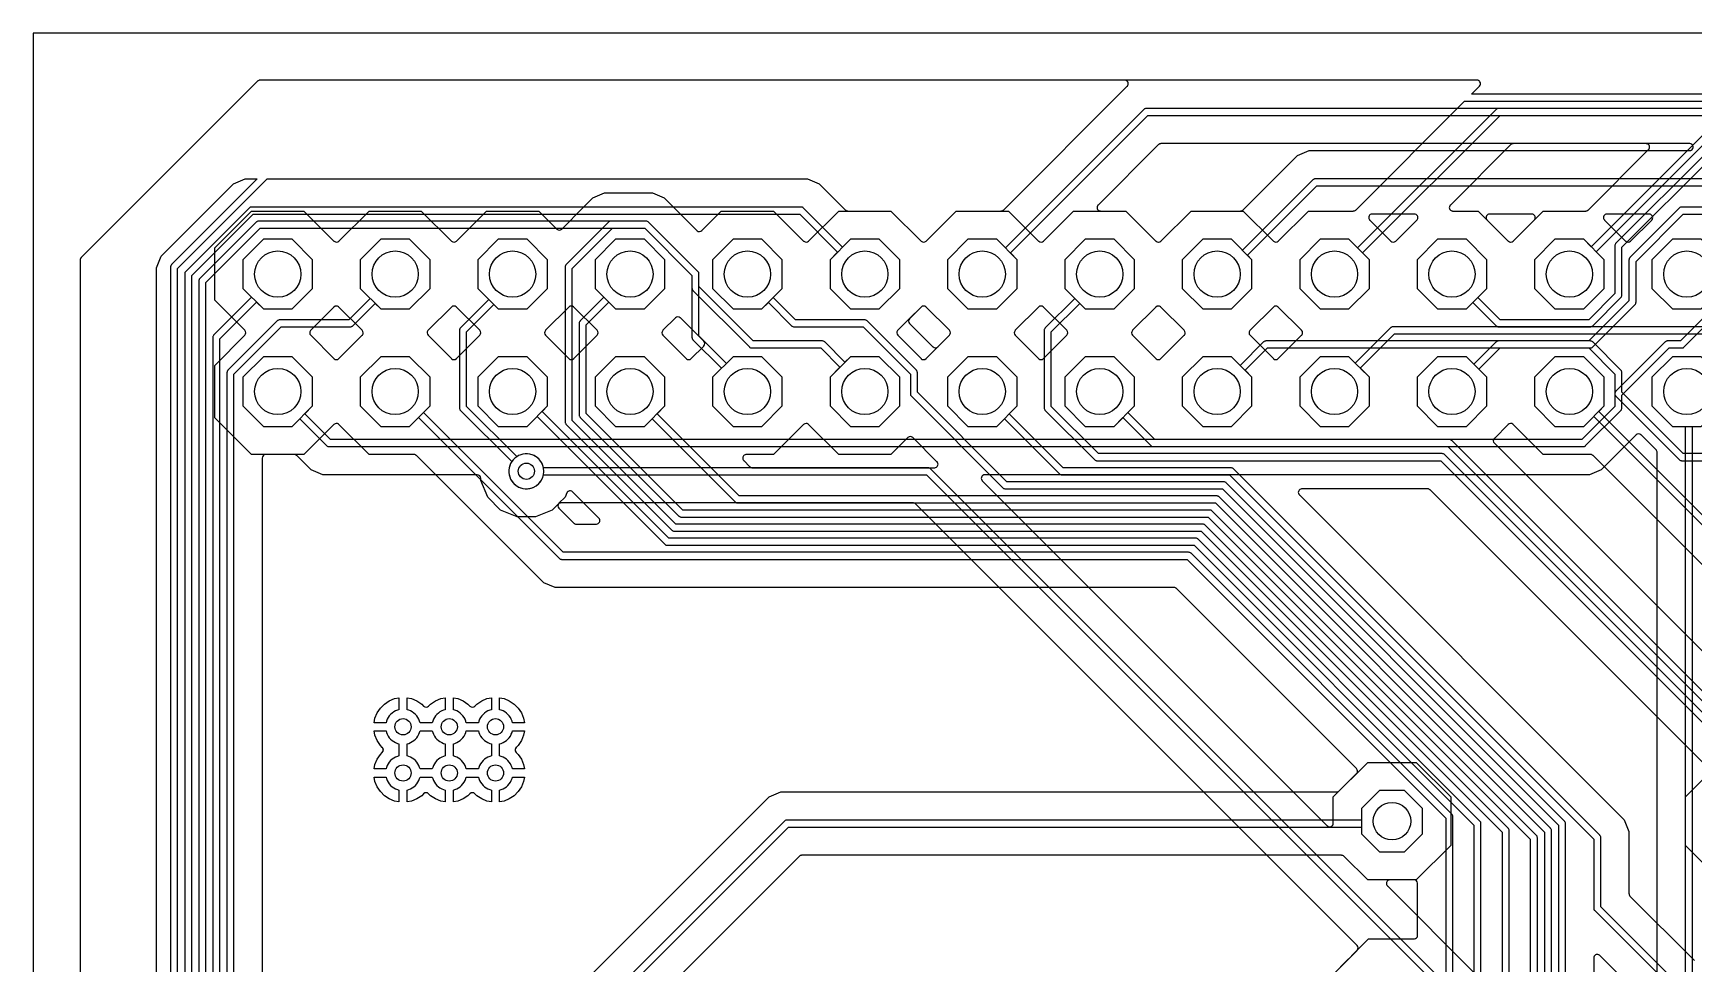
# Model space of a CAD drawing. Header units: millimetres. Extents: x 0 to 100, y 0 to 100.
# Drawn here: x 0 to 35.92, y 79.87 to 100 of the extents above; entities that cross this region are included whole.
import ezdxf

# ---------------------------------------------------------------- set-up
doc = ezdxf.new("R2010")
doc.units = ezdxf.units.MM

msp = doc.modelspace()

# ---------------------------------------------------------------- linework, layer by layer
at = {"layer": '16_copper'}
for points in [[(8.895, 76.464), (15.918, 83.487), (16.17, 83.591), (28.199, 83.591), (28.207, 83.593), (28.216, 83.593, 0.087654), (28.24, 83.604), (28.246, 83.608), (28.253, 83.614), (28.626, 83.987), (28.629, 83.991, 0.39257), (28.626, 84.095), (24.732, 87.989), (24.725, 87.994), (24.719, 87.999, 0.087651), (24.694, 88.009), (24.687, 88.01), (24.678, 88.011), (11.294, 88.011), (11.042, 88.115), (8.293, 90.864), (8.286, 90.869), (8.28, 90.875, 0.087651), (8.255, 90.885), (8.248, 90.885), (8.239, 90.886), (7.265, 90.886), (6.614, 91.538), (6.609, 91.541, 0.39257), (6.506, 91.538), (5.855, 90.886), (4.725, 90.886), (3.926, 91.685), (3.926, 92.815), (4.578, 93.466), (4.581, 93.471, 0.39257), (4.578, 93.574), (3.926, 94.225), (3.926, 95.355), (4.725, 96.154), (5.855, 96.154), (6.506, 95.502), (6.511, 95.499, 0.39257), (6.614, 95.502), (7.265, 96.154), (8.395, 96.154), (9.046, 95.502), (9.051, 95.499, 0.39257), (9.154, 95.502), (9.805, 96.154), (10.935, 96.154), (11.324, 95.764), (11.329, 95.761, 0.39257), (11.432, 95.764), (11.905, 96.237), (12.108, 96.441), (12.36, 96.545), (13.395, 96.545), (13.647, 96.441), (14.356, 95.732), (14.361, 95.729, 0.39257), (14.464, 95.732), (14.885, 96.154), (16.015, 96.154), (16.666, 95.502), (16.671, 95.499, 0.39257), (16.774, 95.502), (17.425, 96.154), (18.555, 96.154), (19.206, 95.502), (19.211, 95.499, 0.39257), (19.314, 95.502), (19.965, 96.154), (20.933, 96.154), (20.942, 96.155), (20.95, 96.155, 0.087654), (20.975, 96.166), (20.98, 96.171), (20.987, 96.176), (23.665, 98.854), (23.667, 98.856), (23.669, 98.858, 0.54841), (23.632, 98.981), (23.623, 98.982), (23.616, 98.984, 0.01577), (23.611, 98.984), (4.908, 98.984), (4.899, 98.983), (4.891, 98.982, 0.087654), (4.866, 98.972), (4.861, 98.967), (4.854, 98.962), (1.038, 95.146), (1.037, 95.144), (1.035, 95.142), (1.032, 95.138), (1.028, 95.133, 0.01577), (1.025, 95.129), (1.024, 95.125), (1.023, 95.124), (1.022, 95.12), (1.019, 95.113, 0.015767), (1.018, 95.108), (1.017, 95.104), (1.017, 95.103), (1.017, 95.1), (1.016, 95.092), (1.016, 49.908)], [(91.44, 98.374), (24.079, 98.374), (24.071, 98.373), (24.062, 98.372, 0.087654), (24.038, 98.362), (24.032, 98.357), (24.025, 98.352), (21.03, 95.356), (20.842, 95.544), (20.218, 95.544), (19.776, 95.102), (19.776, 94.478), (20.218, 94.036), (20.842, 94.036), (21.284, 94.478), (21.284, 95.102), (21.138, 95.249), (24.111, 98.222), (91.408, 98.222)], [(31.928, 64.497), (31.928, 82.753), (31.927, 82.762), (31.926, 82.77, 0.087654), (31.916, 82.795), (31.911, 82.8), (31.905, 82.807), (25.352, 89.36), (25.345, 89.365), (25.339, 89.371, 0.087651), (25.314, 89.381), (25.307, 89.381), (25.298, 89.383), (13.9, 89.383), (11.659, 91.624), (11.659, 94.914), (12.528, 95.783), (13.227, 95.783), (14.249, 94.761), (14.249, 93.421), (14.251, 93.413), (14.251, 93.404, 0.087654), (14.262, 93.38), (14.266, 93.374), (14.272, 93.367), (14.886, 92.753), (14.696, 92.562), (14.696, 91.938), (15.138, 91.496), (15.762, 91.496), (16.204, 91.938), (16.204, 92.562), (15.762, 93.004), (15.138, 93.004), (14.994, 92.86), (14.402, 93.453), (14.402, 94.793), (14.401, 94.801), (14.4, 94.81, 0.087654), (14.39, 94.834), (14.385, 94.84), (14.379, 94.847), (13.313, 95.913), (13.306, 95.919), (13.299, 95.924, 0.087651), (13.275, 95.934), (13.267, 95.935), (13.259, 95.936), (12.497, 95.936), (12.488, 95.935), (12.48, 95.934, 0.087654), (12.455, 95.924), (12.45, 95.919), (12.443, 95.913), (11.529, 94.999), (11.523, 94.992), (11.518, 94.986, 0.087651), (11.508, 94.961), (11.507, 94.954), (11.506, 94.945), (11.506, 91.592), (11.507, 91.584), (11.508, 91.576, 0.087654), (11.518, 91.551), (11.523, 91.545), (11.529, 91.539), (13.815, 89.253), (13.821, 89.247), (13.828, 89.242, 0.087651), (13.852, 89.232), (13.86, 89.231), (13.868, 89.23), (25.267, 89.23), (31.775, 82.722), (31.775, 64.465)], [(32.537, 65.141), (32.537, 82.601), (32.536, 82.609), (32.536, 82.618, 0.087654), (32.525, 82.642), (32.52, 82.648), (32.515, 82.655), (25.505, 89.665), (25.498, 89.67), (25.491, 89.676, 0.087651), (25.467, 89.686), (25.459, 89.686), (25.451, 89.687), (14.052, 89.687), (11.963, 91.776), (11.963, 93.694), (12.451, 94.182), (12.598, 94.036), (13.222, 94.036), (13.664, 94.478), (13.664, 95.102), (13.222, 95.544), (12.598, 95.544), (12.156, 95.102), (12.156, 94.478), (12.344, 94.29), (11.833, 93.78), (11.828, 93.773), (11.823, 93.767, 0.087651), (11.813, 93.742), (11.812, 93.735), (11.811, 93.726), (11.811, 91.745), (11.812, 91.736), (11.813, 91.728, 0.087654), (11.823, 91.703), (11.828, 91.698), (11.833, 91.691), (13.967, 89.557), (13.974, 89.552), (13.98, 89.547, 0.087651), (14.005, 89.537), (14.012, 89.536), (14.021, 89.535), (25.419, 89.535), (32.385, 82.569), (32.385, 65.141)], [(33.147, 76.689), (33.147, 82.906), (33.146, 82.914), (33.145, 82.922, 0.087654), (33.135, 82.947), (33.13, 82.953), (33.125, 82.959), (25.809, 90.275), (25.803, 90.28), (25.796, 90.285, 0.087651), (25.772, 90.295), (25.764, 90.296), (25.756, 90.297), (21.063, 90.297), (19.126, 92.234), (19.126, 92.659), (19.125, 92.668), (19.124, 92.676, 0.087654), (19.114, 92.701), (19.109, 92.706), (19.104, 92.713), (18.037, 93.78), (18.03, 93.785), (18.024, 93.79, 0.087651), (17.999, 93.8), (17.992, 93.801), (17.983, 93.802), (16.491, 93.802), (16.01, 94.283), (16.204, 94.478), (16.204, 95.102), (15.762, 95.544), (15.138, 95.544), (14.696, 95.102), (14.696, 94.478), (15.138, 94.036), (15.762, 94.036), (15.902, 94.176), (16.405, 93.672), (16.412, 93.667), (16.419, 93.662, 0.087651), (16.443, 93.652), (16.451, 93.651), (16.459, 93.65), (17.952, 93.65), (18.974, 92.628), (18.974, 92.202), (18.975, 92.194), (18.976, 92.185, 0.087654), (18.986, 92.161), (18.991, 92.155), (18.996, 92.148), (20.977, 90.167), (20.984, 90.162), (20.991, 90.156, 0.087651), (21.015, 90.146), (21.023, 90.146), (21.031, 90.145), (25.724, 90.145), (32.995, 82.874), (32.995, 76.657)], [(48.212, 73.206), (30.534, 90.884), (30.527, 90.889), (30.521, 90.895, 0.087651), (30.496, 90.905), (30.489, 90.905), (30.48, 90.907), (23.044, 90.907), (22.022, 91.929), (22.022, 93.542), (22.637, 94.157), (22.758, 94.036), (23.382, 94.036), (23.824, 94.478), (23.824, 95.102), (23.382, 95.544), (22.758, 95.544), (22.316, 95.102), (22.316, 94.478), (22.529, 94.265), (21.892, 93.627), (21.887, 93.621), (21.881, 93.614, 0.087651), (21.871, 93.59), (21.871, 93.582), (21.869, 93.574), (21.869, 91.897), (21.871, 91.889), (21.871, 91.88, 0.087654), (21.882, 91.856), (21.886, 91.85), (21.892, 91.843), (22.959, 90.777), (22.965, 90.771), (22.972, 90.766, 0.087651), (22.996, 90.756), (23.004, 90.755), (23.012, 90.754), (30.448, 90.754), (48.082, 73.12)], [(41.453, 93.65), (29.413, 93.65), (29.405, 93.649), (29.396, 93.648, 0.087654), (29.372, 93.638), (29.366, 93.633), (29.359, 93.627), (28.599, 92.867), (28.462, 93.004), (27.838, 93.004), (27.396, 92.562), (27.396, 91.938), (27.838, 91.496), (28.462, 91.496), (28.904, 91.938), (28.904, 92.562), (28.707, 92.759), (29.445, 93.497), (41.421, 93.497)], [(40.996, 90.907), (35.693, 90.907), (34.366, 92.234), (34.366, 92.659), (34.365, 92.668), (34.364, 92.676, 0.087654), (34.354, 92.701), (34.349, 92.706), (34.344, 92.713), (33.734, 93.323), (33.727, 93.328), (33.721, 93.333, 0.087651), (33.696, 93.343), (33.689, 93.344), (33.68, 93.345), (31.699, 93.345), (31.691, 93.344), (31.682, 93.343, 0.087654), (31.658, 93.333), (31.652, 93.328), (31.645, 93.323), (31.164, 92.842), (31.002, 93.004), (30.378, 93.004), (29.936, 92.562), (29.936, 91.938), (30.378, 91.496), (31.002, 91.496), (31.444, 91.938), (31.444, 92.562), (31.272, 92.734), (31.731, 93.193), (33.649, 93.193), (34.214, 92.628), (34.214, 92.202), (34.215, 92.194), (34.216, 92.185, 0.087654), (34.226, 92.161), (34.231, 92.155), (34.236, 92.148), (35.608, 90.777), (35.615, 90.771), (35.621, 90.766, 0.087651), (35.646, 90.756), (35.653, 90.755), (35.662, 90.754), (40.964, 90.754)], [(30.709, 64.802), (30.709, 83.058), (30.707, 83.066), (30.707, 83.075, 0.087654), (30.696, 83.099), (30.692, 83.105), (30.686, 83.112), (25.047, 88.751), (25.041, 88.756), (25.034, 88.761, 0.087651), (25.01, 88.771), (25.002, 88.772), (24.994, 88.773), (11.462, 88.773), (8.44, 91.794), (8.584, 91.938), (8.584, 92.562), (8.142, 93.004), (7.518, 93.004), (7.076, 92.562), (7.076, 91.938), (7.518, 91.496), (8.142, 91.496), (8.333, 91.686), (11.376, 88.643), (11.383, 88.638), (11.389, 88.632, 0.087651), (11.414, 88.622), (11.421, 88.622), (11.43, 88.621), (24.962, 88.621), (30.556, 83.026), (30.556, 64.77)], [(31.318, 65.446), (31.318, 82.906), (31.317, 82.914), (31.316, 82.922, 0.087654), (31.306, 82.947), (31.301, 82.953), (31.296, 82.959), (25.2, 89.055), (25.193, 89.061), (25.187, 89.066, 0.087651), (25.162, 89.076), (25.155, 89.077), (25.146, 89.078), (13.748, 89.078), (11.006, 91.82), (11.124, 91.938), (11.124, 92.562), (10.682, 93.004), (10.058, 93.004), (9.616, 92.562), (9.616, 91.938), (10.058, 91.496), (10.682, 91.496), (10.898, 91.712), (13.662, 88.948), (13.669, 88.943), (13.675, 88.937, 0.087651), (13.7, 88.927), (13.707, 88.927), (13.716, 88.925), (25.114, 88.925), (31.166, 82.874), (31.166, 65.446)], [(32.842, 74.403), (32.842, 82.753), (32.841, 82.762), (32.84, 82.77, 0.087654), (32.83, 82.795), (32.825, 82.8), (32.82, 82.807), (25.657, 89.97), (25.65, 89.975), (25.644, 89.98, 0.087651), (25.619, 89.99), (25.612, 89.991), (25.603, 89.992), (15.272, 89.992), (13.495, 91.769), (13.664, 91.938), (13.664, 92.562), (13.222, 93.004), (12.598, 93.004), (12.156, 92.562), (12.156, 91.938), (12.598, 91.496), (13.222, 91.496), (13.387, 91.661), (15.186, 89.862), (15.193, 89.857), (15.199, 89.852, 0.087651), (15.224, 89.842), (15.231, 89.841), (15.24, 89.84), (25.572, 89.84), (32.69, 82.722), (32.69, 74.371)], [(41.049, 73.968), (33.909, 81.108), (33.909, 82.601), (33.908, 82.609), (33.907, 82.618, 0.087654), (33.897, 82.642), (33.892, 82.648), (33.887, 82.655), (25.962, 90.579), (25.955, 90.585), (25.949, 90.59, 0.087651), (25.924, 90.6), (25.917, 90.601), (25.908, 90.602), (22.282, 90.602), (21.115, 91.769), (21.284, 91.938), (21.284, 92.562), (20.842, 93.004), (20.218, 93.004), (19.776, 92.562), (19.776, 91.938), (20.218, 91.496), (20.842, 91.496), (21.007, 91.661), (22.197, 90.472), (22.203, 90.467), (22.21, 90.461, 0.087651), (22.234, 90.451), (22.242, 90.451), (22.25, 90.449), (25.876, 90.449), (33.757, 82.569), (33.757, 81.077), (33.758, 81.068), (33.758, 81.06, 0.087654), (33.769, 81.035), (33.774, 81.03), (33.779, 81.023), (40.919, 73.882)], [(46.971, 74.905), (30.686, 91.189), (30.679, 91.194), (30.673, 91.2, 0.087651), (30.648, 91.21), (30.641, 91.21), (30.632, 91.211), (24.263, 91.211), (23.68, 91.794), (23.824, 91.938), (23.824, 92.562), (23.382, 93.004), (22.758, 93.004), (22.316, 92.562), (22.316, 91.938), (22.758, 91.496), (23.382, 91.496), (23.573, 91.686), (24.178, 91.081), (24.185, 91.076), (24.191, 91.071, 0.087651), (24.216, 91.061), (24.223, 91.06), (24.232, 91.059), (30.601, 91.059), (46.885, 74.775)], [(48.365, 76.243), (33.744, 90.864), (33.737, 90.869), (33.73, 90.875, 0.087651), (33.706, 90.885), (33.698, 90.885), (33.69, 90.886), (32.665, 90.886), (32.014, 91.538), (32.009, 91.541, 0.39257), (31.906, 91.538), (31.607, 91.238), (31.603, 91.234, 0.392553), (31.607, 91.131), (46.967, 75.771)], [(36.246, 84.095), (30.218, 90.122), (30.211, 90.127), (30.205, 90.133, 0.087651), (30.18, 90.143), (30.173, 90.143), (30.164, 90.145), (27.443, 90.145), (27.44, 90.144), (27.437, 90.144, 0.54841), (27.376, 90.031), (27.382, 90.024), (27.386, 90.018, 0.015772), (27.389, 90.015), (34.414, 82.989), (34.519, 82.737), (34.519, 81.392), (34.52, 81.384), (34.52, 81.376, 0.087654), (34.531, 81.351), (34.536, 81.346), (34.541, 81.339), (35.933, 79.947)], [(8.611, 75.102), (16.338, 82.829), (28.732, 82.829), (28.732, 82.684), (29.119, 82.297), (29.666, 82.297), (30.053, 82.684), (30.053, 83.231), (29.666, 83.618), (29.119, 83.618), (28.732, 83.231), (28.732, 82.982), (16.307, 82.982), (16.298, 82.981), (16.29, 82.98, 0.087654), (16.265, 82.97), (16.26, 82.965), (16.253, 82.959), (8.534, 75.241)], [(28.14, 79.666), (28.884, 80.41), (29.87, 80.41), (29.876, 80.411, 0.392588), (29.947, 80.486), (29.947, 81.611), (29.946, 81.617, 0.392588), (29.87, 81.687), (28.867, 81.687), (28.356, 82.197), (28.35, 82.203), (28.343, 82.208, 0.087651), (28.319, 82.218), (28.311, 82.219), (28.303, 82.22), (16.622, 82.22), (16.614, 82.219), (16.606, 82.218, 0.087654), (16.581, 82.208), (16.576, 82.203), (16.569, 82.197), (9.243, 74.871)], [(37.276, 76.663), (33.887, 80.053), (33.884, 80.055), (33.883, 80.057, 0.54841), (33.759, 80.02), (33.758, 80.011), (33.757, 80.004, 0.01577), (33.757, 79.999), (33.757, 76.973)]]:
    msp.add_lwpolyline(points, format="xyb", dxfattribs=at)
for points in [[(24.34, 95.481, 0.197431), (24.394, 95.502), (25.045, 96.154), (26.115, 96.154), (26.123, 96.155), (26.132, 96.155, 0.087654), (26.156, 96.166), (26.162, 96.171), (26.169, 96.176), (27.348, 97.355), (27.6, 97.46), (35.833, 97.46), (35.84, 97.461), (35.848, 97.461, 0.068907), (35.867, 97.468), (35.867, 97.468, 0.791418), (35.833, 97.612), (24.395, 97.612), (24.386, 97.611), (24.378, 97.61, 0.087654), (24.354, 97.6), (24.348, 97.595), (24.341, 97.59), (23.035, 96.284), (23.033, 96.281), (23.031, 96.28, 0.54841), (23.068, 96.156), (23.077, 96.155), (23.084, 96.154, 0.01577), (23.089, 96.154), (23.635, 96.154), (24.286, 95.502), (24.291, 95.499, 0.163397), (24.335, 95.48)], [(26.364, 94.478), (26.364, 95.102), (26.268, 95.198), (27.768, 96.698), (36.205, 96.698), (36.217, 96.652, 1), (36.935, 96.896), (36.916, 96.942, 0.714263), (36.205, 96.85), (27.737, 96.85), (27.728, 96.849), (27.72, 96.848, 0.087654), (27.695, 96.838), (27.69, 96.833), (27.683, 96.828), (26.161, 95.306), (25.922, 95.544), (25.298, 95.544), (24.856, 95.102), (24.856, 94.478), (25.298, 94.036), (25.922, 94.036)], [(29.42, 95.481, 0.197431), (29.474, 95.502), (29.93, 95.958), (29.931, 95.96), (29.934, 95.962, 0.54841), (29.897, 96.085), (29.888, 96.087), (29.881, 96.088, 0.01577), (29.876, 96.088), (28.964, 96.088), (28.961, 96.088), (28.959, 96.088, 0.54841), (28.898, 95.975), (28.903, 95.968), (28.907, 95.962, 0.015772), (28.91, 95.958), (29.366, 95.502), (29.371, 95.499, 0.163397), (29.415, 95.48)], [(31.96, 95.481, 0.197431), (32.014, 95.502), (32.47, 95.958), (32.471, 95.96), (32.474, 95.962, 0.54841), (32.437, 96.085), (32.428, 96.087), (32.421, 96.088, 0.01577), (32.416, 96.088), (31.504, 96.088), (31.501, 96.088), (31.499, 96.088, 0.54841), (31.438, 95.975), (31.443, 95.968), (31.447, 95.962, 0.015772), (31.45, 95.958), (31.906, 95.502), (31.911, 95.499, 0.163397), (31.955, 95.48)], [(34.5, 95.481, 0.197431), (34.554, 95.502), (35.01, 95.958), (35.011, 95.96), (35.014, 95.962, 0.54841), (34.977, 96.085), (34.968, 96.087), (34.961, 96.088, 0.01577), (34.956, 96.088), (34.044, 96.088), (34.041, 96.088), (34.039, 96.088, 0.54841), (33.978, 95.975), (33.983, 95.968), (33.987, 95.962, 0.015772), (33.99, 95.958), (34.446, 95.502), (34.451, 95.499, 0.163397), (34.495, 95.48)], [(10.742, 90.154, 1), (10.594, 90.897), (10.546, 90.884, 0.063998), (10.459, 90.842), (9.373, 91.929), (9.373, 93.542), (9.962, 94.132), (10.058, 94.036), (10.682, 94.036), (11.124, 94.478), (11.124, 95.102), (10.682, 95.544), (10.058, 95.544), (9.616, 95.102), (9.616, 94.478), (9.854, 94.239), (9.243, 93.627), (9.237, 93.621), (9.232, 93.614, 0.087651), (9.222, 93.59), (9.221, 93.582), (9.22, 93.574), (9.22, 91.897), (9.221, 91.889), (9.222, 91.88, 0.087654), (9.232, 91.856), (9.237, 91.85), (9.243, 91.843), (10.352, 90.734), (10.328, 90.693, 0.577348), (10.693, 90.147)], [(6.56, 92.941, 0.197431), (6.614, 92.962), (7.118, 93.466), (7.121, 93.471, 0.39257), (7.118, 93.574), (6.614, 94.078), (6.609, 94.081, 0.39257), (6.506, 94.078), (6.002, 93.574), (5.999, 93.569, 0.39257), (6.002, 93.466), (6.506, 92.962), (6.511, 92.959, 0.163397), (6.555, 92.94)], [(19.516, 93.196, 0.197377), (19.569, 93.218), (19.818, 93.466), (19.821, 93.471, 0.392553), (19.818, 93.574), (19.314, 94.078), (19.309, 94.081, 0.39257), (19.206, 94.078), (18.958, 93.829), (18.954, 93.825, 0.39257), (18.958, 93.721), (19.461, 93.218), (19.466, 93.214, 0.163398), (19.511, 93.195)], [(24.34, 92.941, 0.197431), (24.394, 92.962), (24.898, 93.466), (24.901, 93.471, 0.39257), (24.898, 93.574), (24.394, 94.078), (24.389, 94.081, 0.39257), (24.286, 94.078), (23.782, 93.574), (23.779, 93.569, 0.39257), (23.782, 93.466), (24.286, 92.962), (24.291, 92.959, 0.163397), (24.335, 92.94)], [(26.88, 92.941, 0.197431), (26.934, 92.962), (27.438, 93.466), (27.441, 93.471, 0.39257), (27.438, 93.574), (26.934, 94.078), (26.929, 94.081, 0.39257), (26.826, 94.078), (26.322, 93.574), (26.319, 93.569, 0.39257), (26.322, 93.466), (26.826, 92.962), (26.831, 92.959, 0.163397), (26.875, 92.94)], [(49.147, 69.58, 0.818106), (49.149, 70.323), (49.149, 76.505), (49.148, 76.513), (49.147, 76.522, 0.087654), (49.137, 76.546), (49.132, 76.552), (49.127, 76.559), (33.866, 91.82), (33.984, 91.938), (33.984, 92.562), (33.542, 93.004), (32.918, 93.004), (32.476, 92.562), (32.476, 91.938), (32.918, 91.496), (33.542, 91.496), (33.758, 91.712), (48.997, 76.473), (48.997, 70.323), (48.951, 70.31, 0.876976), (49.098, 69.573)], [(19.499, 90.602), (19.502, 90.602, 0.54841), (19.563, 90.715), (19.558, 90.722), (19.554, 90.728, 0.015772), (19.55, 90.732), (19.029, 91.253), (19.025, 91.256, 0.39257), (18.921, 91.253), (18.555, 90.886), (17.425, 90.886), (16.774, 91.538), (16.769, 91.541, 0.39257), (16.666, 91.538), (16.015, 90.886), (15.423, 90.886), (15.421, 90.886), (15.418, 90.886, 0.548396), (15.357, 90.773), (15.362, 90.766), (15.366, 90.76, 0.015772), (15.37, 90.756), (15.502, 90.624), (15.509, 90.619), (15.515, 90.614, 0.087664), (15.54, 90.604), (15.547, 90.603), (15.556, 90.602), (19.496, 90.602)], [(12.184, 89.383), (12.187, 89.383, 0.54841), (12.248, 89.496), (12.242, 89.503), (12.238, 89.509, 0.015772), (12.235, 89.513), (11.667, 90.081), (11.659, 90.087), (11.652, 90.093, 0.383473), (11.552, 90.072), (11.548, 90.065), (11.543, 90.056), (11.505, 89.966), (11.372, 89.833), (11.368, 89.828, 0.39257), (11.372, 89.725), (11.692, 89.405), (11.699, 89.4), (11.705, 89.394, 0.087651), (11.73, 89.384), (11.737, 89.384), (11.746, 89.383), (12.181, 89.383)], [(7.373, 85.088), (7.392, 85.184), (7.44, 85.299), (7.509, 85.403), (7.597, 85.491), (7.701, 85.56), (7.816, 85.608), (7.912, 85.627), (7.912, 85.368), (7.878, 85.359, 0.233169), (7.641, 85.122), (7.632, 85.088)], [(8.368, 85.088), (8.359, 85.122, 0.233169), (8.122, 85.359), (8.088, 85.368), (8.088, 85.627), (8.184, 85.608), (8.299, 85.56), (8.403, 85.491), (8.446, 85.448, 0.414222), (8.554, 85.448), (8.597, 85.491), (8.701, 85.56), (8.816, 85.608), (8.912, 85.627), (8.912, 85.368), (8.878, 85.359, 0.233169), (8.641, 85.122), (8.632, 85.088)], [(9.368, 85.088), (9.359, 85.122, 0.233169), (9.122, 85.359), (9.088, 85.368), (9.088, 85.627), (9.184, 85.608), (9.299, 85.56), (9.403, 85.491), (9.446, 85.448, 0.414222), (9.554, 85.448), (9.597, 85.491), (9.701, 85.56), (9.816, 85.608), (9.912, 85.627), (9.912, 85.368), (9.878, 85.359, 0.233169), (9.641, 85.122), (9.632, 85.088)], [(10.368, 85.088), (10.359, 85.122, 0.233169), (10.122, 85.359), (10.088, 85.368), (10.088, 85.627), (10.184, 85.608), (10.299, 85.56), (10.403, 85.491), (10.491, 85.403), (10.56, 85.299), (10.608, 85.184), (10.627, 85.088)], [(7.373, 84.088), (7.392, 84.184), (7.44, 84.299), (7.509, 84.403), (7.552, 84.446, 0.314102), (7.567, 84.532), (7.566, 84.533), (7.566, 84.534), (7.565, 84.537, 0.034401), (7.559, 84.546), (7.556, 84.549), (7.555, 84.551), (7.553, 84.552), (7.552, 84.554), (7.509, 84.597), (7.44, 84.701), (7.392, 84.816), (7.373, 84.912), (7.632, 84.912), (7.641, 84.878, 0.233169), (7.878, 84.641), (7.912, 84.632), (7.912, 84.368), (7.878, 84.359, 0.233169), (7.641, 84.122), (7.632, 84.088)], [(8.368, 84.088), (8.359, 84.122, 0.233169), (8.122, 84.359), (8.088, 84.368), (8.088, 84.632), (8.122, 84.641, 0.233169), (8.359, 84.878), (8.368, 84.912), (8.632, 84.912), (8.641, 84.878, 0.233169), (8.878, 84.641), (8.912, 84.632), (8.912, 84.368), (8.878, 84.359, 0.233169), (8.641, 84.122), (8.632, 84.088)], [(9.368, 84.088), (9.359, 84.122, 0.233169), (9.122, 84.359), (9.088, 84.368), (9.088, 84.632), (9.122, 84.641, 0.233169), (9.359, 84.878), (9.368, 84.912), (9.632, 84.912), (9.641, 84.878, 0.233169), (9.878, 84.641), (9.912, 84.632), (9.912, 84.368), (9.878, 84.359, 0.233169), (9.641, 84.122), (9.632, 84.088)], [(10.368, 84.088), (10.359, 84.122, 0.233169), (10.122, 84.359), (10.088, 84.368), (10.088, 84.632), (10.122, 84.641, 0.233169), (10.359, 84.878), (10.368, 84.912), (10.627, 84.912), (10.608, 84.816), (10.56, 84.701), (10.491, 84.597), (10.448, 84.554), (10.446, 84.552), (10.445, 84.551), (10.443, 84.548), (10.441, 84.545, 0.034413), (10.435, 84.536), (10.434, 84.533), (10.433, 84.532), (10.433, 84.531, 0.311149), (10.448, 84.446), (10.491, 84.403), (10.56, 84.299), (10.608, 84.184), (10.627, 84.088)], [(7.816, 83.392), (7.701, 83.44), (7.597, 83.509), (7.509, 83.597), (7.44, 83.701), (7.392, 83.816), (7.373, 83.912), (7.632, 83.912), (7.641, 83.878, 0.233169), (7.878, 83.641), (7.912, 83.632), (7.912, 83.373)], [(8.816, 83.392), (8.701, 83.44), (8.597, 83.509), (8.554, 83.552, 0.414222), (8.446, 83.552), (8.403, 83.509), (8.299, 83.44), (8.184, 83.392), (8.088, 83.373), (8.088, 83.632), (8.122, 83.641, 0.233169), (8.359, 83.878), (8.368, 83.912), (8.632, 83.912), (8.641, 83.878, 0.233169), (8.878, 83.641), (8.912, 83.632), (8.912, 83.373)], [(9.816, 83.392), (9.701, 83.44), (9.597, 83.509), (9.554, 83.552, 0.414222), (9.446, 83.552), (9.403, 83.509), (9.299, 83.44), (9.184, 83.392), (9.088, 83.373), (9.088, 83.632), (9.122, 83.641, 0.233169), (9.359, 83.878), (9.368, 83.912), (9.632, 83.912), (9.641, 83.878, 0.233169), (9.878, 83.641), (9.912, 83.632), (9.912, 83.373)], [(10.088, 83.632), (10.122, 83.641, 0.233169), (10.359, 83.878), (10.368, 83.912), (10.627, 83.912), (10.608, 83.816), (10.56, 83.701), (10.491, 83.597), (10.403, 83.509), (10.299, 83.44), (10.184, 83.392), (10.088, 83.373)]]:
    msp.add_lwpolyline(points, format="xyb", close=True, dxfattribs=at)
for points in [[(6.044, 94.478), (6.044, 95.102), (5.602, 95.544), (4.978, 95.544), (4.536, 95.102), (4.536, 94.478), (4.978, 94.036), (5.602, 94.036)], [(8.584, 94.478), (8.584, 95.102), (8.142, 95.544), (7.518, 95.544), (7.076, 95.102), (7.076, 94.478), (7.518, 94.036), (8.142, 94.036)], [(18.744, 94.478), (18.744, 95.102), (18.302, 95.544), (17.678, 95.544), (17.236, 95.102), (17.236, 94.478), (17.678, 94.036), (18.302, 94.036)], [(28.904, 94.478), (28.904, 95.102), (28.462, 95.544), (27.838, 95.544), (27.396, 95.102), (27.396, 94.478), (27.838, 94.036), (28.462, 94.036)], [(31.444, 94.478), (31.444, 95.102), (31.002, 95.544), (30.378, 95.544), (29.936, 95.102), (29.936, 94.478), (30.378, 94.036), (31.002, 94.036)], [(33.984, 94.478), (33.984, 95.102), (33.542, 95.544), (32.918, 95.544), (32.476, 95.102), (32.476, 94.478), (32.918, 94.036), (33.542, 94.036)], [(6.044, 91.938), (6.044, 92.562), (5.602, 93.004), (4.978, 93.004), (4.536, 92.562), (4.536, 91.938), (4.978, 91.496), (5.602, 91.496)], [(18.744, 91.938), (18.744, 92.562), (18.302, 93.004), (17.678, 93.004), (17.236, 92.562), (17.236, 91.938), (17.678, 91.496), (18.302, 91.496)], [(26.364, 91.938), (26.364, 92.562), (25.922, 93.004), (25.298, 93.004), (24.856, 92.562), (24.856, 91.938), (25.298, 91.496), (25.922, 91.496)], [(36.524, 91.938), (36.524, 92.562), (36.082, 93.004), (35.458, 93.004), (35.016, 92.562), (35.016, 91.938), (35.458, 91.496), (36.082, 91.496)]]:
    msp.add_lwpolyline(points, close=True, dxfattribs=at)
for points in [[(36.082, 95.544), (35.458, 95.544), (35.016, 95.102), (35.016, 94.478), (35.458, 94.036), (36.082, 94.036)], [(36.487, 81.687), (35.743, 82.431), (35.743, 83.483), (36.246, 83.987)]]:
    msp.add_lwpolyline(points, dxfattribs=at)
at = {"layer": '1_copper'}
for points in [[(81.686, 98.679), (31.11, 98.679), (31.285, 98.854), (31.287, 98.856), (31.289, 98.858, 0.54841), (31.252, 98.981), (31.243, 98.982), (31.236, 98.984, 0.01577), (31.231, 98.984), (4.908, 98.984), (4.899, 98.983), (4.891, 98.982, 0.087654), (4.866, 98.972), (4.861, 98.967), (4.854, 98.962), (1.038, 95.146), (1.033, 95.139), (1.028, 95.133, 0.087651), (1.018, 95.108), (1.017, 95.101), (1.016, 95.092), (1.016, 49.908)], [(3.124, 58.695), (3.124, 94.914), (5.061, 96.85), (16.748, 96.85), (17, 96.746), (17.57, 96.176), (17.577, 96.171), (17.583, 96.165, 0.087651), (17.608, 96.155), (17.615, 96.155), (17.624, 96.154), (18.555, 96.154), (19.206, 95.502), (19.211, 95.499, 0.39257), (19.314, 95.502), (19.965, 96.154), (21.095, 96.154), (21.746, 95.502), (21.751, 95.499, 0.39257), (21.854, 95.502), (22.505, 96.154), (23.635, 96.154), (24.286, 95.502), (24.291, 95.499, 0.39257), (24.394, 95.502), (25.045, 96.154), (26.175, 96.154), (26.826, 95.502), (26.831, 95.499, 0.39257), (26.934, 95.502), (27.585, 96.154), (28.553, 96.154), (28.562, 96.155), (28.57, 96.155, 0.087654), (28.595, 96.166), (28.6, 96.171), (28.607, 96.176), (30.958, 98.527), (81.655, 98.527)], [(81.534, 98.374), (31.699, 98.374), (31.691, 98.373), (31.682, 98.372, 0.087654), (31.658, 98.362), (31.652, 98.357), (31.645, 98.352), (28.65, 95.356), (28.462, 95.544), (27.838, 95.544), (27.396, 95.102), (27.396, 94.478), (27.838, 94.036), (28.462, 94.036), (28.904, 94.478), (28.904, 95.102), (28.758, 95.249), (31.731, 98.222), (81.502, 98.222)], [(36.217, 97.437), (34.236, 95.456), (34.231, 95.449), (34.226, 95.443, 0.087651), (34.216, 95.418), (34.215, 95.411), (34.214, 95.402), (34.214, 94.367), (33.649, 93.802), (31.731, 93.802), (31.25, 94.283), (31.444, 94.478), (31.444, 95.102), (31.002, 95.544), (30.378, 95.544), (29.936, 95.102), (29.936, 94.478), (30.378, 94.036), (31.002, 94.036), (31.142, 94.176), (31.645, 93.672), (31.652, 93.667), (31.659, 93.662, 0.087651), (31.683, 93.652), (31.691, 93.651), (31.699, 93.65), (33.68, 93.65), (33.689, 93.651), (33.697, 93.652, 0.087654), (33.722, 93.662), (33.727, 93.667), (33.734, 93.672), (34.344, 94.282), (34.349, 94.289), (34.354, 94.295, 0.087651), (34.364, 94.32), (34.365, 94.327), (34.366, 94.336), (34.366, 95.371), (36.303, 97.307)], [(3.429, 59.468), (3.429, 94.761), (4.756, 96.088), (16.58, 96.088), (17.401, 95.267), (17.236, 95.102), (17.236, 94.478), (17.678, 94.036), (18.302, 94.036), (18.744, 94.478), (18.744, 95.102), (18.302, 95.544), (17.678, 95.544), (17.509, 95.375), (16.665, 96.218), (16.659, 96.223), (16.652, 96.229, 0.087651), (16.628, 96.239), (16.62, 96.239), (16.612, 96.241), (4.724, 96.241), (4.716, 96.239), (4.708, 96.239, 0.087654), (4.683, 96.228), (4.677, 96.224), (4.671, 96.218), (3.299, 94.847), (3.294, 94.84), (3.288, 94.833, 0.087651), (3.278, 94.809), (3.278, 94.801), (3.277, 94.793), (3.277, 59.436)], [(3.734, 59.62), (3.734, 94.609), (4.908, 95.783), (13.227, 95.783), (14.249, 94.761), (14.249, 94.488), (14.251, 94.48), (14.251, 94.471, 0.087654), (14.262, 94.447), (14.266, 94.441), (14.272, 94.434), (15.491, 93.215), (15.498, 93.21), (15.504, 93.204, 0.087651), (15.529, 93.194), (15.536, 93.194), (15.545, 93.193), (17.037, 93.193), (17.452, 92.778), (17.236, 92.562), (17.236, 91.938), (17.678, 91.496), (18.302, 91.496), (18.744, 91.938), (18.744, 92.562), (18.302, 93.004), (17.678, 93.004), (17.56, 92.886), (17.123, 93.323), (17.116, 93.328), (17.109, 93.333, 0.087651), (17.085, 93.343), (17.077, 93.344), (17.069, 93.345), (15.576, 93.345), (14.402, 94.52), (14.402, 94.793), (14.401, 94.801), (14.4, 94.81, 0.087654), (14.39, 94.834), (14.385, 94.84), (14.379, 94.847), (13.313, 95.913), (13.306, 95.919), (13.299, 95.924, 0.087651), (13.275, 95.934), (13.267, 95.935), (13.259, 95.936), (4.877, 95.936), (4.868, 95.935), (4.86, 95.934, 0.087654), (4.835, 95.924), (4.83, 95.919), (4.823, 95.913), (3.604, 94.694), (3.599, 94.687), (3.593, 94.681, 0.087651), (3.583, 94.656), (3.583, 94.649), (3.581, 94.64), (3.581, 59.588)], [(38.862, 96.241), (35.662, 96.241), (35.653, 96.239), (35.645, 96.239, 0.087654), (35.62, 96.228), (35.615, 96.224), (35.608, 96.218), (34.541, 95.151), (34.536, 95.145), (34.53, 95.138, 0.087651), (34.52, 95.114), (34.52, 95.106), (34.519, 95.098), (34.519, 94.215), (33.649, 93.345), (26.67, 93.345), (26.662, 93.344), (26.653, 93.343, 0.087654), (26.629, 93.333), (26.623, 93.328), (26.616, 93.323), (26.11, 92.816), (25.922, 93.004), (25.298, 93.004), (24.856, 92.562), (24.856, 91.938), (25.298, 91.496), (25.922, 91.496), (26.364, 91.938), (26.364, 92.562), (26.218, 92.709), (26.702, 93.193), (33.68, 93.193), (33.689, 93.194), (33.697, 93.194, 0.087654), (33.722, 93.205), (33.727, 93.21), (33.734, 93.215), (34.649, 94.129), (34.654, 94.136), (34.659, 94.143, 0.087651), (34.669, 94.167), (34.67, 94.175), (34.671, 94.183), (34.671, 95.066), (35.693, 96.088), (38.83, 96.088)], [(4.039, 59.772), (4.039, 93.39), (4.831, 94.182), (4.978, 94.036), (5.602, 94.036), (6.044, 94.478), (6.044, 95.102), (5.602, 95.544), (4.978, 95.544), (4.536, 95.102), (4.536, 94.478), (4.724, 94.29), (3.909, 93.475), (3.903, 93.468), (3.898, 93.462, 0.087651), (3.888, 93.437), (3.887, 93.43), (3.886, 93.421), (3.886, 59.741)], [(4.343, 59.925), (4.343, 92.628), (5.366, 93.65), (6.858, 93.65), (6.866, 93.651), (6.875, 93.652, 0.087654), (6.899, 93.662), (6.905, 93.667), (6.912, 93.672), (7.397, 94.157), (7.518, 94.036), (8.142, 94.036), (8.584, 94.478), (8.584, 95.102), (8.142, 95.544), (7.518, 95.544), (7.076, 95.102), (7.076, 94.478), (7.289, 94.265), (6.826, 93.802), (5.334, 93.802), (5.326, 93.801), (5.317, 93.8, 0.087654), (5.293, 93.79), (5.287, 93.785), (5.28, 93.78), (4.213, 92.713), (4.208, 92.706), (4.203, 92.7, 0.087651), (4.193, 92.675), (4.192, 92.668), (4.191, 92.659), (4.191, 59.893)], [(36.805, 94.52), (35.63, 93.345), (35.357, 93.345), (35.348, 93.344), (35.34, 93.343, 0.087654), (35.315, 93.333), (35.31, 93.328), (35.303, 93.323), (34.236, 92.256), (34.231, 92.249), (34.226, 92.243, 0.087651), (34.216, 92.218), (34.215, 92.211), (34.214, 92.202), (34.214, 91.929), (33.496, 91.211), (6.432, 91.211), (5.875, 91.769), (6.044, 91.938), (6.044, 92.562), (5.602, 93.004), (4.978, 93.004), (4.536, 92.562), (4.536, 91.938), (4.978, 91.496), (5.602, 91.496), (5.767, 91.661), (6.347, 91.081), (6.354, 91.076), (6.36, 91.071, 0.087651), (6.385, 91.061), (6.392, 91.06), (6.401, 91.059), (33.528, 91.059), (33.536, 91.06), (33.545, 91.061, 0.087654), (33.569, 91.071), (33.575, 91.076), (33.582, 91.081), (34.344, 91.843), (34.349, 91.85), (34.354, 91.857, 0.087651), (34.364, 91.881), (34.365, 91.889), (34.366, 91.897), (34.366, 92.17), (35.388, 93.193), (35.662, 93.193), (35.67, 93.194), (35.678, 93.194, 0.087654), (35.703, 93.205), (35.709, 93.21), (35.715, 93.215), (36.935, 94.434)], [(36.082, 93.004), (35.458, 93.004), (35.016, 92.562), (35.016, 91.938), (35.458, 91.496), (35.738, 91.496), (35.738, 62.789), (35.739, 62.78), (35.74, 62.772, 0.087654), (35.75, 62.747), (35.755, 62.742), (35.76, 62.735), (36.37, 62.125)], [(35.128, 64.171), (35.128, 90.932), (35.127, 90.94), (35.126, 90.949, 0.087654), (35.116, 90.973), (35.111, 90.979), (35.106, 90.986), (34.781, 91.311), (34.776, 91.314, 0.39257), (34.673, 91.311), (33.916, 90.554), (33.664, 90.449), (20.585, 90.449), (20.582, 90.449), (20.579, 90.449, 0.54841), (20.518, 90.336), (20.524, 90.329), (20.528, 90.323, 0.015772), (20.531, 90.319), (27.993, 82.858), (27.995, 82.856), (27.997, 82.854, 0.54841), (28.12, 82.891), (28.121, 82.9), (28.122, 82.907, 0.01577), (28.123, 82.912), (28.123, 83.483), (28.867, 84.227), (29.919, 84.227), (30.663, 83.483), (30.663, 82.431), (29.919, 81.687), (29.347, 81.687), (29.344, 81.687), (29.341, 81.687, 0.54841), (29.28, 81.574), (29.286, 81.567), (29.29, 81.561, 0.015772), (29.293, 81.557), (31.214, 79.636)], [(28.278, 79.804), (28.638, 80.164), (28.642, 80.169, 0.39257), (28.638, 80.272), (19.093, 89.817), (19.086, 89.823), (19.08, 89.828, 0.087651), (19.055, 89.838), (19.048, 89.839), (19.039, 89.84), (11.411, 89.84), (11.402, 89.839), (11.394, 89.838, 0.087654), (11.369, 89.828), (11.364, 89.823), (11.357, 89.817), (11.228, 89.688), (10.864, 89.538), (10.472, 89.538), (10.108, 89.688), (9.831, 89.966), (9.68, 90.329), (9.68, 90.373, 0.414214), (9.604, 90.449), (6.264, 90.449), (6.012, 90.554), (5.702, 90.864), (5.695, 90.869), (5.689, 90.875, 0.087651), (5.664, 90.885), (5.657, 90.885), (5.648, 90.886), (5.029, 90.886), (5.024, 90.886, 0.392588), (4.953, 90.81), (4.953, 60.209)], [(30.686, 79.302), (19.409, 90.579), (19.402, 90.585), (19.395, 90.59, 0.087651), (19.371, 90.6), (19.363, 90.601), (19.355, 90.602), (11.039, 90.602), (11.027, 90.647, 1), (10.309, 90.404), (10.328, 90.358, 0.714263), (11.039, 90.449), (19.323, 90.449), (30.556, 79.216)]]:
    msp.add_lwpolyline(points, format="xyb", dxfattribs=at)
for points in [[(36.37, 98.047), (33.704, 95.382), (33.542, 95.544), (32.918, 95.544), (32.476, 95.102), (32.476, 94.478), (32.918, 94.036), (33.542, 94.036), (33.984, 94.478), (33.984, 95.102), (33.812, 95.274), (36.455, 97.917)], [(36.455, 62.255), (35.89, 62.82), (35.89, 91.496), (36.082, 91.496)]]:
    msp.add_lwpolyline(points, dxfattribs=at)
for points in [[(31.96, 95.481, 0.197431), (32.014, 95.502), (32.665, 96.154), (33.583, 96.154), (33.591, 96.155), (33.599, 96.155, 0.087654), (33.624, 96.166), (33.629, 96.171), (33.636, 96.176), (34.943, 97.482), (34.944, 97.484), (34.947, 97.486, 0.54841), (34.909, 97.609), (34.901, 97.611), (34.894, 97.612, 0.01577), (34.889, 97.612), (32.015, 97.612), (32.006, 97.611), (31.998, 97.61, 0.087654), (31.974, 97.6), (31.968, 97.595), (31.961, 97.59), (30.655, 96.284), (30.653, 96.281), (30.651, 96.28, 0.54841), (30.688, 96.156), (30.697, 96.155), (30.704, 96.154, 0.01577), (30.709, 96.154), (31.255, 96.154), (31.906, 95.502), (31.911, 95.499, 0.163397), (31.955, 95.48)], [(2.771, 59.048), (2.667, 59.3), (2.667, 94.929), (2.771, 95.181), (4.336, 96.746), (4.588, 96.85), (4.845, 96.85), (2.994, 94.999), (2.989, 94.992), (2.984, 94.986, 0.087651), (2.974, 94.961), (2.973, 94.954), (2.972, 94.945), (2.972, 58.847)], [(9.1, 92.941, 0.197431), (9.154, 92.962), (9.658, 93.466), (9.661, 93.471, 0.39257), (9.658, 93.574), (9.154, 94.078), (9.149, 94.081, 0.39257), (9.046, 94.078), (8.542, 93.574), (8.539, 93.569, 0.39257), (8.542, 93.466), (9.046, 92.962), (9.051, 92.959, 0.163397), (9.095, 92.94)], [(11.64, 92.941, 0.197431), (11.694, 92.962), (12.198, 93.466), (12.201, 93.471, 0.39257), (12.198, 93.574), (11.694, 94.078), (11.689, 94.081, 0.39257), (11.586, 94.078), (11.082, 93.574), (11.079, 93.569, 0.39257), (11.082, 93.466), (11.586, 92.962), (11.591, 92.959, 0.163397), (11.635, 92.94)], [(14.18, 92.941, 0.197431), (14.234, 92.962), (14.504, 93.232), (14.507, 93.237, 0.39257), (14.504, 93.34), (14, 93.844), (13.995, 93.847, 0.39257), (13.892, 93.844), (13.622, 93.574), (13.619, 93.569, 0.39257), (13.622, 93.466), (14.126, 92.962), (14.131, 92.959, 0.163397), (14.175, 92.94)], [(19.26, 92.941, 0.197431), (19.314, 92.962), (19.818, 93.466), (19.821, 93.471, 0.39257), (19.818, 93.574), (19.314, 94.078), (19.309, 94.081, 0.39257), (19.206, 94.078), (18.702, 93.574), (18.699, 93.569, 0.39257), (18.702, 93.466), (19.206, 92.962), (19.211, 92.959, 0.163397), (19.255, 92.94)], [(21.8, 92.941, 0.197431), (21.854, 92.962), (22.358, 93.466), (22.361, 93.471, 0.39257), (22.358, 93.574), (21.854, 94.078), (21.849, 94.081, 0.39257), (21.746, 94.078), (21.242, 93.574), (21.239, 93.569, 0.39257), (21.242, 93.466), (21.746, 92.962), (21.751, 92.959, 0.163397), (21.795, 92.94)], [(24.34, 92.941, 0.197431), (24.394, 92.962), (24.898, 93.466), (24.901, 93.471, 0.39257), (24.898, 93.574), (24.394, 94.078), (24.389, 94.081, 0.39257), (24.286, 94.078), (23.782, 93.574), (23.779, 93.569, 0.39257), (23.782, 93.466), (24.286, 92.962), (24.291, 92.959, 0.163397), (24.335, 92.94)], [(7.373, 85.088), (7.392, 85.184), (7.44, 85.299), (7.509, 85.403), (7.597, 85.491), (7.701, 85.56), (7.816, 85.608), (7.912, 85.627), (7.912, 85.368), (7.878, 85.359, 0.233169), (7.641, 85.122), (7.632, 85.088)], [(8.368, 85.088), (8.359, 85.122, 0.233169), (8.122, 85.359), (8.088, 85.368), (8.088, 85.627), (8.184, 85.608), (8.299, 85.56), (8.403, 85.491), (8.446, 85.448, 0.414222), (8.554, 85.448), (8.597, 85.491), (8.701, 85.56), (8.816, 85.608), (8.912, 85.627), (8.912, 85.368), (8.878, 85.359, 0.233169), (8.641, 85.122), (8.632, 85.088)], [(9.368, 85.088), (9.359, 85.122, 0.233169), (9.122, 85.359), (9.088, 85.368), (9.088, 85.627), (9.184, 85.608), (9.299, 85.56), (9.403, 85.491), (9.446, 85.448, 0.414222), (9.554, 85.448), (9.597, 85.491), (9.701, 85.56), (9.816, 85.608), (9.912, 85.627), (9.912, 85.368), (9.878, 85.359, 0.233169), (9.641, 85.122), (9.632, 85.088)], [(10.368, 85.088), (10.359, 85.122, 0.233169), (10.122, 85.359), (10.088, 85.368), (10.088, 85.627), (10.184, 85.608), (10.299, 85.56), (10.403, 85.491), (10.491, 85.403), (10.56, 85.299), (10.608, 85.184), (10.627, 85.088)], [(7.373, 84.088), (7.392, 84.184), (7.44, 84.299), (7.509, 84.403), (7.552, 84.446, 0.414222), (7.552, 84.554), (7.509, 84.597), (7.44, 84.701), (7.392, 84.816), (7.373, 84.912), (7.632, 84.912), (7.641, 84.878, 0.233169), (7.878, 84.641), (7.912, 84.632), (7.912, 84.368), (7.878, 84.359, 0.233169), (7.641, 84.122), (7.632, 84.088)], [(8.368, 84.088), (8.359, 84.122, 0.233169), (8.122, 84.359), (8.088, 84.368), (8.088, 84.632), (8.122, 84.641, 0.233169), (8.359, 84.878), (8.368, 84.912), (8.632, 84.912), (8.641, 84.878, 0.233169), (8.878, 84.641), (8.912, 84.632), (8.912, 84.368), (8.878, 84.359, 0.233169), (8.641, 84.122), (8.632, 84.088)], [(9.368, 84.088), (9.359, 84.122, 0.233169), (9.122, 84.359), (9.088, 84.368), (9.088, 84.632), (9.122, 84.641, 0.233169), (9.359, 84.878), (9.368, 84.912), (9.632, 84.912), (9.641, 84.878, 0.233169), (9.878, 84.641), (9.912, 84.632), (9.912, 84.368), (9.878, 84.359, 0.233169), (9.641, 84.122), (9.632, 84.088)], [(10.368, 84.088), (10.359, 84.122, 0.233169), (10.122, 84.359), (10.088, 84.368), (10.088, 84.632), (10.122, 84.641, 0.233169), (10.359, 84.878), (10.368, 84.912), (10.627, 84.912), (10.608, 84.816), (10.56, 84.701), (10.491, 84.597), (10.448, 84.554, 0.414222), (10.448, 84.446), (10.491, 84.403), (10.56, 84.299), (10.608, 84.184), (10.627, 84.088)], [(7.816, 83.392), (7.701, 83.44), (7.597, 83.509), (7.509, 83.597), (7.44, 83.701), (7.392, 83.816), (7.373, 83.912), (7.632, 83.912), (7.641, 83.878, 0.233169), (7.878, 83.641), (7.912, 83.632), (7.912, 83.373)], [(8.816, 83.392), (8.701, 83.44), (8.597, 83.509), (8.554, 83.552, 0.414222), (8.446, 83.552), (8.403, 83.509), (8.299, 83.44), (8.184, 83.392), (8.088, 83.373), (8.088, 83.632), (8.122, 83.641, 0.233169), (8.359, 83.878), (8.368, 83.912), (8.632, 83.912), (8.641, 83.878, 0.233169), (8.878, 83.641), (8.912, 83.632), (8.912, 83.373)], [(9.816, 83.392), (9.701, 83.44), (9.597, 83.509), (9.554, 83.552, 0.414222), (9.446, 83.552), (9.403, 83.509), (9.299, 83.44), (9.184, 83.392), (9.088, 83.373), (9.088, 83.632), (9.122, 83.641, 0.233169), (9.359, 83.878), (9.368, 83.912), (9.632, 83.912), (9.641, 83.878, 0.233169), (9.878, 83.641), (9.912, 83.632), (9.912, 83.373)], [(10.088, 83.632), (10.122, 83.641, 0.233169), (10.359, 83.878), (10.368, 83.912), (10.627, 83.912), (10.608, 83.816), (10.56, 83.701), (10.491, 83.597), (10.403, 83.509), (10.299, 83.44), (10.184, 83.392), (10.088, 83.373)]]:
    msp.add_lwpolyline(points, format="xyb", close=True, dxfattribs=at)
for points in [[(11.124, 94.478), (11.124, 95.102), (10.682, 95.544), (10.058, 95.544), (9.616, 95.102), (9.616, 94.478), (10.058, 94.036), (10.682, 94.036)], [(13.664, 94.478), (13.664, 95.102), (13.222, 95.544), (12.598, 95.544), (12.156, 95.102), (12.156, 94.478), (12.598, 94.036), (13.222, 94.036)], [(16.204, 94.478), (16.204, 95.102), (15.762, 95.544), (15.138, 95.544), (14.696, 95.102), (14.696, 94.478), (15.138, 94.036), (15.762, 94.036)], [(21.284, 94.478), (21.284, 95.102), (20.842, 95.544), (20.218, 95.544), (19.776, 95.102), (19.776, 94.478), (20.218, 94.036), (20.842, 94.036)], [(23.824, 94.478), (23.824, 95.102), (23.382, 95.544), (22.758, 95.544), (22.316, 95.102), (22.316, 94.478), (22.758, 94.036), (23.382, 94.036)], [(26.364, 94.478), (26.364, 95.102), (25.922, 95.544), (25.298, 95.544), (24.856, 95.102), (24.856, 94.478), (25.298, 94.036), (25.922, 94.036)], [(36.524, 94.478), (36.524, 95.102), (36.082, 95.544), (35.458, 95.544), (35.016, 95.102), (35.016, 94.478), (35.458, 94.036), (36.082, 94.036)], [(8.584, 91.938), (8.584, 92.562), (8.142, 93.004), (7.518, 93.004), (7.076, 92.562), (7.076, 91.938), (7.518, 91.496), (8.142, 91.496)], [(11.124, 91.938), (11.124, 92.562), (10.682, 93.004), (10.058, 93.004), (9.616, 92.562), (9.616, 91.938), (10.058, 91.496), (10.682, 91.496)], [(13.664, 91.938), (13.664, 92.562), (13.222, 93.004), (12.598, 93.004), (12.156, 92.562), (12.156, 91.938), (12.598, 91.496), (13.222, 91.496)], [(16.204, 91.938), (16.204, 92.562), (15.762, 93.004), (15.138, 93.004), (14.696, 92.562), (14.696, 91.938), (15.138, 91.496), (15.762, 91.496)], [(21.284, 91.938), (21.284, 92.562), (20.842, 93.004), (20.218, 93.004), (19.776, 92.562), (19.776, 91.938), (20.218, 91.496), (20.842, 91.496)], [(23.824, 91.938), (23.824, 92.562), (23.382, 93.004), (22.758, 93.004), (22.316, 92.562), (22.316, 91.938), (22.758, 91.496), (23.382, 91.496)], [(28.904, 91.938), (28.904, 92.562), (28.462, 93.004), (27.838, 93.004), (27.396, 92.562), (27.396, 91.938), (27.838, 91.496), (28.462, 91.496)], [(31.444, 91.938), (31.444, 92.562), (31.002, 93.004), (30.378, 93.004), (29.936, 92.562), (29.936, 91.938), (30.378, 91.496), (31.002, 91.496)], [(33.984, 91.938), (33.984, 92.562), (33.542, 93.004), (32.918, 93.004), (32.476, 92.562), (32.476, 91.938), (32.918, 91.496), (33.542, 91.496)], [(30.053, 82.684), (30.053, 83.231), (29.666, 83.618), (29.119, 83.618), (28.732, 83.231), (28.732, 82.684), (29.119, 82.297), (29.666, 82.297)]]:
    msp.add_lwpolyline(points, close=True, dxfattribs=at)
at = {"layer": 'drills_PTH'}
for centre, radius in [((5.29, 94.79), 0.5), ((7.83, 94.79), 0.5), ((10.37, 94.79), 0.5), ((12.91, 94.79), 0.5), ((15.45, 94.79), 0.5), ((17.99, 94.79), 0.5), ((20.53, 94.79), 0.5), ((23.07, 94.79), 0.5), ((25.61, 94.79), 0.5), ((28.15, 94.79), 0.5), ((30.69, 94.79), 0.5), ((33.23, 94.79), 0.5), ((35.77, 94.79), 0.5), ((5.29, 92.25), 0.5), ((7.83, 92.25), 0.5), ((10.37, 92.25), 0.5), ((12.91, 92.25), 0.5), ((15.45, 92.25), 0.5), ((17.99, 92.25), 0.5), ((20.53, 92.25), 0.5), ((23.07, 92.25), 0.5), ((25.61, 92.25), 0.5), ((28.15, 92.25), 0.5), ((30.69, 92.25), 0.5), ((33.23, 92.25), 0.5), ((35.77, 92.25), 0.5), ((29.393, 82.957), 0.406)]:
    msp.add_circle(centre, radius, dxfattribs=at)
at = {"layer": 'drills_via_1_16'}
for centre in [(10.668, 90.526), (8, 85), (9, 85), (10, 85), (8, 84), (9, 84), (10, 84)]:
    msp.add_circle(centre, 0.175, dxfattribs=at)
at = {"layer": 'outline'}
msp.add_lwpolyline([(0, 0), (100, 0), (100, 100), (0, 100), (0, 0)], close=True, dxfattribs=at)

doc.saveas('drawing.dxf')
